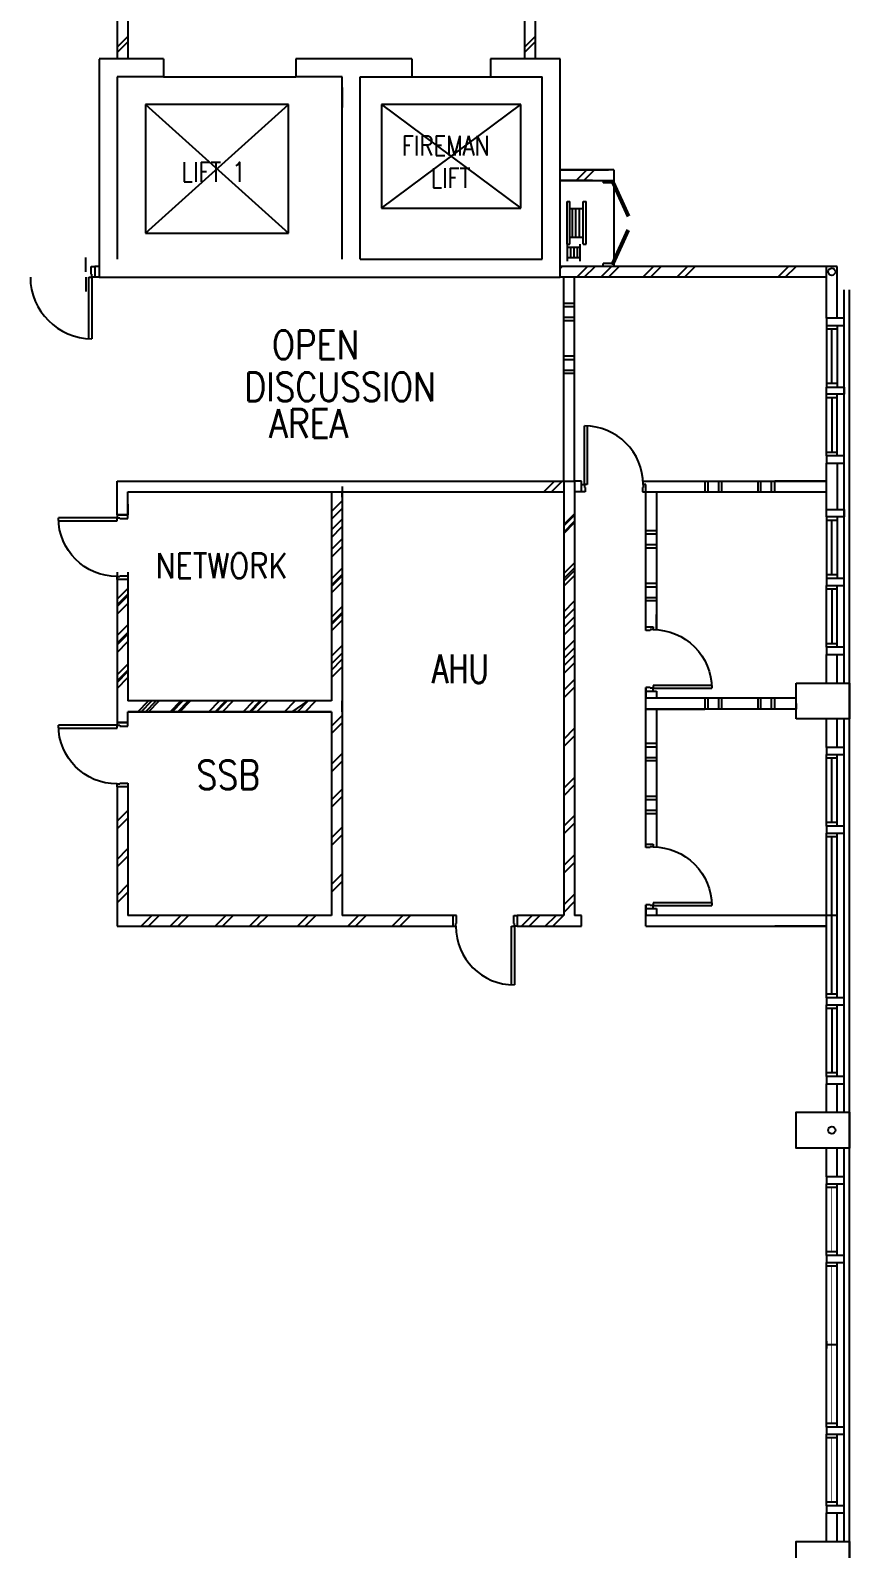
# Model space of a CAD drawing. Header units: feet. Extents: x 1670660 to 1747348, y -842699 to -759674.
# Drawn here: x 1699748 to 1711210, y -808274 to -787049 of the extents above; entities that cross this region are included whole.
import ezdxf
from ezdxf.enums import TextEntityAlignment as Align

# ---------------------------------------------------------------- set-up
doc = ezdxf.new("R2010")
doc.units = ezdxf.units.FT
doc.header["$LTSCALE"] = 13
doc.header["$MEASUREMENT"] = 0
doc.layers.get('0').update_dxf_attribs({"linetype": 'CONTINUOUS'})
for name, color, linetype in [('-FF', 240, 'CONTINUOUS'), ('-HR', 4, 'CONTINUOUS'), ('COL', 3, 'CONTINUOUS'), ('DOOR', 5, 'CONTINUOUS'), ('DR', 7, 'CONTINUOUS'), ('FITT', 5, 'CONTINUOUS'), ('hatch', 7, 'CONTINUOUS'), ('LINE', 7, 'CONTINUOUS'), ('partition', 7, 'CONTINUOUS'), ('RWDP', 145, 'CONTINUOUS'), ('T50', 4, 'CONTINUOUS'), ('WALL', 2, 'CONTINUOUS'), ('WIN', 5, 'CONTINUOUS')]:
    doc.layers.add(name, color=color, linetype=linetype)
doc.styles.add('ROMANS', font='romans')

# ---------------------------------------------------------------- blocks, each defined once
blk = doc.blocks.new('DR-900-B')
at = {"layer": 'DR'}
for p, q in [((0, 900), (-150, 900)), ((-150, 900), (-150, 860)), ((-150, 860), (-110, 860)), ((-110, 860), (-110, 850)), ((-110, 850), (0, 850)), ((0, 850), (0, 900)), ((-150, 40), (-970, 40)), ((-969, 80), (-150, 80)), ((-150, 80), (-150, 40)), ((-150, 40), (-110, 40)), ((-150, 0), (-150, 40)), ((0, 0), (-150, 0)), ((-110, 50), (0, 50)), ((-110, 40), (-110, 50)), ((0, 50), (0, 0))]:
    blk.add_line(p, q, dxfattribs=at)
blk.add_arc((-150, 40), 820, 90, 180, dxfattribs=at)
blk = doc.blocks.new('d900-1b1')
at = {"layer": 'DR'}
for p, q in [((40, 100), (40, 920)), ((80, 919), (80, 100)), ((0, 0), (0, 100)), ((0, 100), (40, 100)), ((50, 0), (0, 0)), ((80, 100), (40, 100)), ((40, 100), (40, 60)), ((40, 60), (50, 60)), ((50, 60), (50, 0)), ((860, 60), (850, 60)), ((850, 60), (850, 0)), ((850, 0), (900, 0)), ((860, 100), (860, 60)), ((900, 100), (860, 100)), ((900, 0), (900, 100))]:
    blk.add_line(p, q, dxfattribs=at)
blk.add_arc((40, 100), 820, 0, 90, dxfattribs=at)

msp = doc.modelspace()

# ---------------------------------------------------------------- linework, layer by layer
at = {"layer": '-FF', "color": 0, "ltscale": 10}
msp.add_line((1707156.2, -787587.3), (1707156.2, -788287.3), dxfattribs=at)
at = {"layer": '-HR', "color": 0}
for p, q in [((1707256.2, -790039.6), (1707256.2, -789439.6)), ((1707256.2, -789439.6), (1707296.2, -789439.6)), ((1707296.2, -790039.6), (1707296.2, -789439.6)), ((1707296.2, -789539.6), (1707481.6, -789539.6)), ((1707331.6, -789939.6), (1707331.6, -789539.6)), ((1707381.6, -789939.6), (1707381.6, -789539.6)), ((1707431.6, -789939.6), (1707431.6, -789539.6)), ((1707481.6, -790039.6), (1707481.6, -789439.6)), ((1707481.6, -789439.6), (1707521.6, -789439.6)), ((1707521.6, -790039.6), (1707521.6, -789439.6)), ((1707296.2, -789939.6), (1707481.6, -789939.6)), ((1707256.2, -790037.7), (1707256.2, -790277.7)), ((1707256.2, -790039.6), (1707296.2, -790039.6)), ((1707434.2, -790085.7), (1707256.2, -790085.7)), ((1707304.2, -790085.7), (1707304.2, -790229.7)), ((1707352.2, -790085.7), (1707352.2, -790229.7)), ((1707400.2, -790085.7), (1707400.2, -790229.7)), ((1707434.2, -790037.7), (1707434.2, -790277.7)), ((1707481.6, -790039.6), (1707521.6, -790039.6)), ((1707434.2, -790229.7), (1707256.2, -790229.7))]:
    msp.add_line(p, q, dxfattribs=at)
at = {"color": 0, "ltscale": 2}
for p, q in [((1701610.2, -787449.1), (1700710.2, -787449.1)), ((1700710.2, -787450.1), (1700710.2, -790499.1)), ((1701610.2, -787449.1), (1701610.2, -787699.1)), ((1703460.2, -787449.1), (1703460.2, -787699.1)), ((1704360.2, -787449.1), (1703460.2, -787449.1)), ((1705083.4, -787449.1), (1704360.2, -787449.1)), ((1705083.4, -787449.1), (1705083.4, -787699.1)), ((1706183.4, -787449.1), (1706183.4, -787698.8)), ((1707160.2, -787449.1), (1706183.4, -787449.1)), ((1707160.2, -790500.1), (1707160.2, -787449.1)), ((1700960.2, -787699.1), (1700960.2, -790249.1)), ((1701610.2, -787699.1), (1700960.2, -787699.1)), ((1704110.2, -787699.1), (1703460.2, -787699.1)), ((1704110.2, -790249.6), (1704110.2, -787700.1)), ((1704360.2, -787699.1), (1705083.4, -787699)), ((1704360.2, -790249.5), (1704360.2, -787700.1)), ((1706183.4, -787698.8), (1706910.3, -787698.7)), ((1706910.2, -790249.1), (1706910.3, -787698.7)), ((1701360.2, -788084.1), (1701360.2, -789884.1)), ((1703360.2, -788084.1), (1701360.2, -788084.1)), ((1703360.2, -789884.1), (1703360.2, -788084.1)), ((1704658.4, -788084.1), (1704658.4, -789534.1)), ((1706608.4, -788084.1), (1704658.4, -788084.1)), ((1706608.4, -789534.1), (1706608.4, -788084.1)), ((1704658.4, -789534.1), (1706608.4, -789534.1)), ((1701360.2, -789884.1), (1703360.2, -789884.1)), ((1704360.2, -790249.7), (1706910.2, -790249.1)), ((1700710.2, -790499.1), (1707160.2, -790500.1))]:
    msp.add_line(p, q, dxfattribs=at)
at = {"color": 0}
for p, q in [((1701610.2, -787699.1), (1703460.2, -787699.1)), ((1705083.4, -787699), (1706183.4, -787698.8)), ((1701360.2, -789884.1), (1703360.2, -788084.1)), ((1701360.2, -788084.1), (1703360.2, -789884.1)), ((1704658.4, -789534.1), (1706608.4, -788084.1)), ((1704658.4, -788084.1), (1706608.4, -789534.1)), ((1711135.2, -796174.1), (1711135.2, -790674.1)), ((1711135.2, -802174.1), (1711135.2, -796674.1)), ((1711135.2, -808174.1), (1711135.2, -802674.1))]:
    msp.add_line(p, q, dxfattribs=at)
at = {"layer": 'COL', "color": 0}
for p, q in [((1710460.2, -796674.1), (1710460.2, -796174.1)), ((1710460.2, -796174.1), (1711210.2, -796174.1)), ((1711210.2, -796174.1), (1711210.2, -796674.1)), ((1711210.2, -796674.1), (1710460.2, -796674.1))]:
    msp.add_line(p, q, dxfattribs=at)
for points in [[(1711210.2, -802674.1), (1710460.2, -802674.1), (1710460.2, -802174.1), (1711210.2, -802174.1)], [(1711210.2, -808674.1), (1710460.2, -808674.1), (1710460.2, -808174.1), (1711210.2, -808174.1)]]:
    msp.add_lwpolyline(points, close=True, dxfattribs=at)
at = {"layer": 'DOOR', "color": 0}
for p, q in [((1707910.2, -789144.1), (1707910.2, -789169.1)), ((1707760.2, -789149.1), (1707760.2, -789182.1)), ((1707885.2, -789182.1), (1707760.2, -789182.1)), ((1707910.2, -789169.1), (1707885.2, -789169.1)), ((1707885.2, -789169.1), (1707885.2, -789182.1)), ((1707889.4, -789182.9), (1707910.2, -789169.1)), ((1707889.4, -789182.9), (1708103.4, -789654.9)), ((1707910.2, -789169.1), (1708123.5, -789640)), ((1707889.4, -790305.2), (1708103.4, -789833.2)), ((1707910.2, -790319.1), (1708123.5, -789848.1)), ((1707885.2, -790306.1), (1707760.2, -790306.1)), ((1707760.2, -790349.1), (1707760.2, -790306.1)), ((1707885.2, -790319.1), (1707885.2, -790306.1)), ((1707910.2, -790319.1), (1707885.2, -790319.1)), ((1707889.4, -790305.2), (1707910.2, -790319.1))]:
    msp.add_line(p, q, dxfattribs=at)
at = {"layer": 'DR', "color": 0}
for p, q in [((1700597.7, -790459.1), (1700597.7, -790349.1)), ((1700597.7, -790349.1), (1700647.7, -790349.1)), ((1700647.7, -790349.1), (1700647.7, -790499.1)), ((1700567.7, -791358.2), (1700567.7, -790499.1)), ((1700567.7, -790499.1), (1700607.7, -790499.1)), ((1700607.7, -790459.1), (1700597.7, -790459.1)), ((1700607.7, -790499.1), (1700607.7, -790459.1)), ((1700607.7, -790499.1), (1700607.7, -791359.1)), ((1700647.7, -790499.1), (1700607.7, -790499.1))]:
    msp.add_line(p, q, dxfattribs=at)
msp.add_arc((1700607.7, -790499.1), 860, 180.00007, 270, dxfattribs=at)
at = {"layer": 'FITT', "color": 0}
for p, q in [((1700960.2, -787850.1), (1700960.2, -788126)), ((1703784.9, -787699.1), (1703554.9, -787699.1)), ((1704110.2, -787850.1), (1704110.2, -788126)), ((1700525.3, -790424.1), (1700525.3, -790224.1)), ((1700525.3, -790499.1), (1700525.3, -790699.1))]:
    msp.add_line(p, q, dxfattribs=at)
at = {"layer": 'hatch', "color": 0}
for p, q in [((1700960.2, -787286.1), (1701110.2, -787136.1)), ((1700960.2, -787357.7), (1701110.2, -787207.7)), ((1706660.2, -787286.1), (1706810.2, -787136.1)), ((1706660.2, -787357.7), (1706810.2, -787207.7)), ((1707385.2, -789149.1), (1707535.2, -788999.1)), ((1707491.3, -789149.1), (1707641.3, -788999.1)), ((1707160.2, -790377.6), (1707188.8, -790349.1)), ((1707391.7, -790499.1), (1707541.7, -790349.1)), ((1707497.8, -790499.1), (1707647.8, -790349.1)), ((1707728, -790499.1), (1707878, -790349.1)), ((1707834.1, -790499.1), (1707984.1, -790349.1)), ((1708318, -790499.1), (1708468, -790349.1)), ((1708424.1, -790499.1), (1708574.1, -790349.1)), ((1708792.8, -790499.1), (1708942.8, -790349.1)), ((1708898.9, -790499.1), (1709048.9, -790349.1)), ((1710204.2, -790499.1), (1710354.2, -790349.1)), ((1710310.2, -790499.1), (1710460.2, -790349.1)), ((1706932.7, -793499.1), (1707082.7, -793349.1)), ((1707038.8, -793499.1), (1707188.8, -793349.1)), ((1703960.2, -793774.9), (1704110.2, -793624.9)), ((1703960.2, -793881), (1704110.2, -793731)), ((1707210.2, -793956.1), (1707360.2, -793806.1)), ((1703960.2, -794031.1), (1704110.2, -793881.1)), ((1703960.2, -794137.1), (1704110.2, -793987.1)), ((1707210.2, -793974.9), (1707360.2, -793824.9)), ((1707210.2, -794062.1), (1707360.2, -793912.1)), ((1707210.2, -794080.9), (1707360.2, -793930.9)), ((1703960.2, -794308.7), (1704110.2, -794158.7)), ((1703960.2, -794414.7), (1704110.2, -794264.7)), ((1703960.2, -794717.3), (1704110.2, -794567.3)), ((1703960.2, -794804.8), (1704110.2, -794654.8)), ((1707210.2, -794642.3), (1707360.2, -794492.3)), ((1707210.2, -794712.7), (1707360.2, -794562.7)), ((1707210.2, -794748.4), (1707360.2, -794598.4)), ((1700960.2, -795002.4), (1701110.2, -794852.4)), ((1703960.2, -794823.4), (1704110.2, -794673.4)), ((1703960.2, -794910.9), (1704110.2, -794760.9)), ((1707210.2, -794818.8), (1707360.2, -794668.8)), ((1700960.2, -795081.7), (1701110.2, -794931.7)), ((1700960.2, -795104.8), (1701110.2, -794954.8)), ((1700960.2, -795210.9), (1701110.2, -795060.9)), ((1707210.2, -795176.1), (1707360.2, -795026.1)), ((1703960.2, -795251.1), (1704110.2, -795101.1)), ((1703960.2, -795338.6), (1704110.2, -795188.6)), ((1703960.2, -795357.1), (1704110.2, -795207.1)), ((1703960.2, -795444.6), (1704110.2, -795294.6)), ((1707210.2, -795282.1), (1707360.2, -795132.1)), ((1707210.2, -795399), (1707360.2, -795249)), ((1700960.2, -795509.4), (1701110.2, -795359.4)), ((1700960.2, -795615.5), (1701110.2, -795465.5)), ((1700960.2, -795638.6), (1701110.2, -795488.6)), ((1707210.2, -795505), (1707360.2, -795355)), ((1700960.2, -795744.6), (1701110.2, -795594.6)), ((1703960.2, -795799.5), (1704110.2, -795649.5)), ((1707210.2, -795724.5), (1707360.2, -795574.5)), ((1707210.2, -795830.6), (1707360.2, -795680.6)), ((1700960.2, -796057.9), (1701110.2, -795907.9)), ((1703960.2, -795905.6), (1704110.2, -795755.6)), ((1703960.2, -795991.8), (1704110.2, -795841.8)), ((1707210.2, -795932.7), (1707360.2, -795782.7)), ((1707210.2, -796038.8), (1707360.2, -795888.8)), ((1700960.2, -796141.8), (1701110.2, -795991.8)), ((1700960.2, -796163.9), (1701110.2, -796013.9)), ((1700960.2, -796247.9), (1701110.2, -796097.9)), ((1703960.2, -796097.9), (1704110.2, -795947.9)), ((1707210.2, -796273.5), (1707360.2, -796123.5)), ((1707210.2, -796379.6), (1707360.2, -796229.6)), ((1701251.8, -796574.1), (1701401.8, -796424.1)), ((1701296.3, -796574.1), (1701446.3, -796424.1)), ((1701357.9, -796574.1), (1701507.9, -796424.1)), ((1701402.3, -796574.1), (1701552.3, -796424.1)), ((1701704.8, -796574.1), (1701854.8, -796424.1)), ((1701732.8, -796574.1), (1701882.8, -796424.1)), ((1701810.9, -796574.1), (1701960.9, -796424.1)), ((1701838.9, -796574.1), (1701988.9, -796424.1)), ((1702243.6, -796574.1), (1702393.6, -796424.1)), ((1702331.5, -796574.1), (1702481.5, -796424.1)), ((1702349.7, -796574.1), (1702499.7, -796424.1)), ((1702437.5, -796574.1), (1702587.5, -796424.1)), ((1702724.6, -796574.1), (1702874.6, -796424.1)), ((1702812.5, -796574.1), (1702962.5, -796424.1)), ((1702830.7, -796574.1), (1702980.7, -796424.1)), ((1702918.5, -796574.1), (1703068.5, -796424.1)), ((1703302.7, -796574.1), (1703452.7, -796424.1)), ((1703408.8, -796574.1), (1703633.8, -796424.1)), ((1703484.4, -796574.1), (1703634.4, -796424.1)), ((1703590.4, -796574.1), (1703740.4, -796424.1)), ((1703960.2, -796774.9), (1704110.2, -796624.9)), ((1703960.2, -796881), (1704110.2, -796731)), ((1707210.2, -796956.1), (1707360.2, -796806.1)), ((1707210.2, -797062.1), (1707360.2, -796912.1)), ((1703960.2, -797308.7), (1704110.2, -797158.7)), ((1703960.2, -797414.7), (1704110.2, -797264.7)), ((1707210.2, -797642.3), (1707360.2, -797492.3)), ((1707210.2, -797748.4), (1707360.2, -797598.4)), ((1703960.2, -797804.8), (1704110.2, -797654.8)), ((1703960.2, -797910.9), (1704110.2, -797760.9)), ((1700960.2, -798104.8), (1701110.2, -797954.8)), ((1707210.2, -798176.1), (1707360.2, -798026.1)), ((1700960.2, -798210.9), (1701110.2, -798060.9)), ((1703960.2, -798338.6), (1704110.2, -798188.6)), ((1707210.2, -798282.1), (1707360.2, -798132.1)), ((1703960.2, -798444.6), (1704110.2, -798294.6)), ((1700960.2, -798638.6), (1701110.2, -798488.6)), ((1700960.2, -798744.6), (1701110.2, -798594.6)), ((1707210.2, -798724.5), (1707360.2, -798574.5)), ((1707210.2, -798830.6), (1707360.2, -798680.6)), ((1703960.2, -798991.8), (1704110.2, -798841.8)), ((1700960.2, -799141.8), (1701110.2, -798991.8)), ((1700960.2, -799247.9), (1701110.2, -799097.9)), ((1703960.2, -799097.9), (1704110.2, -798947.9)), ((1707210.2, -799273.5), (1707360.2, -799123.5)), ((1707210.2, -799379.6), (1707360.2, -799229.6)), ((1701296.3, -799574.1), (1701446.3, -799424.1)), ((1701402.3, -799574.1), (1701552.3, -799424.1)), ((1701704.8, -799574.1), (1701854.8, -799424.1)), ((1701810.9, -799574.1), (1701960.9, -799424.1)), ((1702331.5, -799574.1), (1702481.5, -799424.1)), ((1702437.5, -799574.1), (1702587.5, -799424.1)), ((1702812.5, -799574.1), (1702962.5, -799424.1)), ((1702918.5, -799574.1), (1703068.5, -799424.1)), ((1703484.4, -799574.1), (1703634.4, -799424.1)), ((1703590.4, -799574.1), (1703740.4, -799424.1)), ((1704190.2, -799574.1), (1704340.2, -799424.1)), ((1704296.3, -799574.1), (1704446.3, -799424.1)), ((1704808.8, -799574.1), (1704958.8, -799424.1)), ((1704914.9, -799574.1), (1705064.9, -799424.1)), ((1706618.4, -799574.1), (1706768.4, -799424.1)), ((1706724.4, -799574.1), (1706874.4, -799424.1)), ((1706952.6, -799574.1), (1707102.6, -799424.1)), ((1707058.6, -799574.1), (1707208.6, -799424.1))]:
    msp.add_line(p, q, dxfattribs=at)
at = {"layer": 'LINE', "color": 0}
msp.add_line((1711210.2, -814174.1), (1711210.2, -790674.1), dxfattribs=at)
at = {"layer": 'partition', "color": 0}
msp.add_line((1710885.2, -805374.1), (1710885.2, -805474.1), dxfattribs=at)
at = {"layer": 'RWDP', "color": 0}
for centre in [(1710960.2, -790424.1), (1710960.2, -802424.1)]:
    msp.add_circle(centre, 50, dxfattribs=at)
at = {"layer": 'WALL', "color": 0}
for p, q in [((1700960.2, -784674.1), (1700960.2, -787449.1)), ((1701110.2, -784674.1), (1701110.2, -787449.1)), ((1706660.2, -786874.1), (1706660.2, -787449.1)), ((1706810.2, -786874.1), (1706810.2, -787449.1)), ((1707910.2, -788999.1), (1707160.2, -788999.1)), ((1707160.2, -788999.1), (1707835.2, -788999.1)), ((1707910.2, -788999.1), (1707910.2, -789149.1)), ((1707160.2, -789149.1), (1707910.2, -789149.1)), ((1707610.2, -789149.1), (1707160.2, -789149.1)), ((1700710.2, -790349.1), (1700647.7, -790349.1)), ((1710198.5, -790349.1), (1707160.2, -790349.1)), ((1711035.2, -790349.1), (1710014.7, -790349.1)), ((1710885.2, -791074.1), (1710885.2, -790349.1)), ((1711035.2, -791074.1), (1711035.2, -790349.1)), ((1700710.2, -790499.1), (1700647.7, -790499.1)), ((1710014.7, -790499.1), (1707160.2, -790499.1)), ((1707210.2, -793349.1), (1707210.2, -790499.1)), ((1709114.7, -790499.1), (1707360.2, -790499.1)), ((1707360.2, -793349.1), (1707360.2, -790499.1)), ((1707360.2, -792339), (1707360.2, -790499.1)), ((1710885.2, -790499.1), (1710014.7, -790499.1)), ((1710885.2, -790499.1), (1710014.7, -790499.1)), ((1707360.2, -790866.6), (1707210.2, -790866.6)), ((1707210.2, -790910.6), (1707360.2, -790910.6)), ((1707360.2, -790910.6), (1707360.2, -790866.6)), ((1707210.2, -791060.6), (1707360.2, -791060.6)), ((1707210.2, -791104.2), (1707309, -791104.2)), ((1707210.2, -791104.2), (1707360.2, -791104.2)), ((1711135.2, -791074.1), (1710885.2, -791074.1)), ((1710885.2, -791074.1), (1710885.2, -791174.1)), ((1710885.2, -791174.1), (1711135.2, -791174.1)), ((1711135.2, -791174.1), (1711135.2, -791074.1)), ((1707360.2, -791605.4), (1707210.2, -791605.4)), ((1707210.2, -791649.4), (1707360.2, -791649.4)), ((1707360.2, -791649.4), (1707360.2, -791605.4)), ((1707210.2, -791799.4), (1707360.2, -791799.4)), ((1707210.2, -791842.9), (1707296.2, -791842.9)), ((1707210.2, -791842.9), (1707360.2, -791842.9)), ((1710885.2, -792136.6), (1710885.2, -792036.6)), ((1710885.2, -792036.6), (1711135.2, -792036.6)), ((1711135.2, -792036.6), (1711135.2, -792136.6)), ((1711135.2, -792136.6), (1710885.2, -792136.6)), ((1711135.2, -792999.1), (1710885.2, -792999.1)), ((1710885.2, -792999.1), (1710885.2, -793099.1)), ((1710885.2, -793749.1), (1710885.2, -793099.1)), ((1710885.2, -793099.1), (1711135.2, -793099.1)), ((1711035.2, -793099.1), (1711035.2, -793749.1)), ((1711135.2, -793099.1), (1711135.2, -792999.1)), ((1700960.2, -793824.1), (1700960.2, -793349.1)), ((1700960.2, -793349.1), (1707360.2, -793349.1)), ((1707210.2, -793349.1), (1707210.2, -796424.1)), ((1707360.2, -793349.1), (1707360.2, -796574.1)), ((1707360.2, -793349.1), (1707360.2, -799424.1)), ((1707460.2, -793349.1), (1707360.2, -793349.1)), ((1707460.2, -793499.1), (1707460.2, -793349.1)), ((1708318.7, -793349.1), (1710885.2, -793349.1)), ((1709185.1, -793349.1), (1709185.1, -793499.1)), ((1709229.1, -793499.1), (1709229.1, -793349.1)), ((1709379.1, -793499.1), (1709379.1, -793349.1)), ((1709422.6, -793499.1), (1709422.6, -793349.1)), ((1709923.8, -793349.1), (1709923.8, -793499.1)), ((1709967.8, -793499.1), (1709967.8, -793349.1)), ((1710117.8, -793499.1), (1710117.8, -793349.1)), ((1710161.4, -793499.1), (1710161.4, -793349.1)), ((1710885.2, -793349.1), (1710161.4, -793349.1)), ((1710885.2, -793349.1), (1710885.2, -793349.1)), ((1701110.2, -793724.1), (1701110.2, -793499.1)), ((1701110.2, -793499.1), (1706810.2, -793499.1)), ((1701210.2, -793499.1), (1706810.2, -793499.1)), ((1703960.2, -793499.1), (1703960.2, -796424.1)), ((1703960.2, -793574.1), (1703960.2, -796424.1)), ((1704110.2, -793424.1), (1704110.2, -793574.1)), ((1704110.2, -793424.1), (1704110.2, -793574.1)), ((1704110.2, -793574.1), (1704110.2, -793499.1)), ((1704110.2, -793499.1), (1704110.2, -796424.1)), ((1704110.2, -793574.1), (1704110.2, -796424.1)), ((1706810.2, -793499.1), (1707210.2, -793499.1)), ((1707210.2, -793499.1), (1707210.2, -799424.1)), ((1707210.2, -793574.1), (1707210.2, -796424.1)), ((1707460.2, -793499.1), (1707360.2, -793499.1)), ((1708360.2, -793499.1), (1710885.2, -793499.1)), ((1708360.2, -795386.6), (1708360.2, -793499.1)), ((1709422.6, -793499.1), (1709422.6, -793400.3)), ((1710161.4, -793499.1), (1710161.4, -793413.1)), ((1701110.2, -793674.1), (1701110.2, -793824.1)), ((1701110.2, -793824.1), (1701110.2, -793674.1)), ((1701110.2, -793674.1), (1701110.2, -793824.1)), ((1710885.2, -793849.1), (1710885.2, -793749.1)), ((1710885.2, -793749.1), (1711135.2, -793749.1)), ((1711135.2, -793749.1), (1711135.2, -793849.1)), ((1700960.2, -793824.1), (1701110.2, -793824.1)), ((1711135.2, -793849.1), (1710885.2, -793849.1)), ((1708510.2, -794044.2), (1708360.2, -794044.2)), ((1708360.2, -794088.2), (1708510.2, -794088.2)), ((1708360.2, -794238.2), (1708510.2, -794238.2)), ((1708360.2, -794281.7), (1708459, -794281.7)), ((1708360.2, -794281.7), (1708510.2, -794281.7)), ((1700960.2, -794624.1), (1700960.2, -796424.1)), ((1701110.2, -794624.1), (1701110.2, -796424.1)), ((1700960.2, -794724.1), (1700960.2, -796724.1)), ((1701110.2, -794724.1), (1701110.2, -796424.1)), ((1708510.2, -794783), (1708360.2, -794783)), ((1708360.2, -794827), (1708510.2, -794827)), ((1711135.2, -794711.6), (1710885.2, -794711.6)), ((1710885.2, -794711.6), (1710885.2, -794811.6)), ((1710885.2, -794811.6), (1711135.2, -794811.6)), ((1711135.2, -794811.6), (1711135.2, -794711.6)), ((1708360.2, -794977), (1708510.2, -794977)), ((1708360.2, -795020.5), (1708510.2, -795020.5)), ((1711135.2, -795674.1), (1710885.2, -795674.1)), ((1710885.2, -795674.1), (1710885.2, -795774.1)), ((1711135.2, -795774.1), (1711135.2, -795674.1)), ((1710885.2, -796174.1), (1710885.2, -795774.1)), ((1710885.2, -795774.1), (1711135.2, -795774.1)), ((1711035.2, -796174.1), (1711035.2, -795774.1)), ((1708360.2, -798424.1), (1708360.2, -796236.6)), ((1708360.2, -796386.6), (1708360.2, -796236.6)), ((1708360.2, -796286.6), (1708510.2, -796286.6)), ((1708360.2, -796286.6), (1708360.2, -796386.6)), ((1708510.2, -796286.6), (1708510.2, -796386.6)), ((1703960.2, -796424.1), (1701110.2, -796424.1)), ((1703960.2, -796424.1), (1701110.2, -796424.1)), ((1701110.2, -796574.1), (1703960.2, -796574.1)), ((1703960.2, -796574.1), (1701110.2, -796574.1)), ((1701110.2, -796724.1), (1701110.2, -796574.1)), ((1703960.2, -796574.1), (1703960.2, -799424.1)), ((1704110.2, -796424.1), (1704110.2, -796574.1)), ((1704110.2, -796424.1), (1704110.2, -796574.1)), ((1704110.2, -796574.1), (1704110.2, -796424.1)), ((1704110.2, -796574.1), (1704110.2, -799424.1)), ((1707210.2, -796574.1), (1707210.2, -799424.1)), ((1710460.2, -796386.6), (1708360.2, -796386.6)), ((1710460.2, -796536.6), (1708360.2, -796536.6)), ((1708360.2, -796536.6), (1709185.1, -796536.6)), ((1709185.1, -796386.6), (1709185.1, -796536.6)), ((1709229.1, -796536.6), (1709229.1, -796386.6)), ((1709379.1, -796536.6), (1709379.1, -796386.6)), ((1709422.6, -796536.6), (1709422.6, -796386.6)), ((1709422.6, -796536.6), (1709422.6, -796437.8)), ((1709923.8, -796386.6), (1709923.8, -796536.6)), ((1709967.8, -796536.6), (1709967.8, -796386.6)), ((1710117.8, -796536.6), (1710117.8, -796386.6)), ((1710161.4, -796536.6), (1710161.4, -796386.6)), ((1710161.4, -796536.6), (1710161.4, -796450.6)), ((1710460.2, -796461.6), (1710460.2, -796386.6)), ((1710460.2, -796461.6), (1710460.2, -796536.6)), ((1700960.2, -796724.1), (1701110.2, -796724.1)), ((1710885.2, -797074.1), (1710885.2, -796674.1)), ((1711035.2, -797074.1), (1711035.2, -796674.1)), ((1708510.2, -797019.3), (1708360.2, -797019.3)), ((1708360.2, -797063.3), (1708510.2, -797063.3)), ((1711135.2, -797074.1), (1710885.2, -797074.1)), ((1710885.2, -797074.1), (1710885.2, -797174.1)), ((1710885.2, -797174.1), (1711135.2, -797174.1)), ((1711135.2, -797174.1), (1711135.2, -797074.1)), ((1708360.2, -797213.3), (1708510.2, -797213.3)), ((1708360.2, -797256.9), (1708459, -797256.9)), ((1708360.2, -797256.9), (1708510.2, -797256.9)), ((1700960.2, -797624.1), (1700960.2, -799574.1)), ((1701110.2, -797624.1), (1701110.2, -799424.1)), ((1708510.2, -797758.1), (1708360.2, -797758.1)), ((1708360.2, -797802.1), (1708510.2, -797802.1)), ((1708360.2, -797952.1), (1708510.2, -797952.1)), ((1708360.2, -797995.6), (1708510.2, -797995.6)), ((1711135.2, -798174.1), (1710885.2, -798174.1)), ((1710885.2, -798174.1), (1710885.2, -798274.1)), ((1711135.2, -798274.1), (1711135.2, -798174.1)), ((1710885.2, -798274.1), (1711135.2, -798274.1)), ((1708360.2, -799424.1), (1708360.2, -799274.1)), ((1708360.2, -799324.1), (1708510.2, -799324.1)), ((1708360.2, -799324.1), (1708360.2, -799424.1)), ((1708510.2, -799324.1), (1708510.2, -799424.1)), ((1703960.2, -799424.1), (1701110.2, -799424.1)), ((1705660.2, -799424.1), (1704110.2, -799424.1)), ((1707210.2, -799424.1), (1706560.2, -799424.1)), ((1707460.2, -799424.1), (1707360.2, -799424.1)), ((1707460.2, -799574.1), (1707460.2, -799424.1)), ((1710885.2, -799424.1), (1708360.2, -799424.1)), ((1708360.2, -799574.1), (1708360.2, -799424.1)), ((1710885.2, -799424.1), (1710161.4, -799424.1)), ((1700960.2, -799574.1), (1705660.2, -799574.1)), ((1706560.2, -799574.1), (1707460.2, -799574.1)), ((1708360.2, -799574.1), (1710885.2, -799574.1)), ((1708360.2, -799574.1), (1709185.1, -799574.1)), ((1709185.1, -799574.1), (1709185.1, -799574.1)), ((1710885.2, -799574.1), (1710161.4, -799574.1)), ((1711135.2, -800574.1), (1710885.2, -800574.1)), ((1710885.2, -800574.1), (1710885.2, -800674.1)), ((1711135.2, -800674.1), (1711135.2, -800574.1)), ((1710885.2, -800674.1), (1711135.2, -800674.1)), ((1711135.2, -801674.1), (1710885.2, -801674.1)), ((1710885.2, -801674.1), (1710885.2, -801774.1)), ((1710885.2, -802174.1), (1710885.2, -801774.1)), ((1710885.2, -801774.1), (1711135.2, -801774.1)), ((1711035.2, -802174.1), (1711035.2, -801774.1)), ((1711135.2, -801774.1), (1711135.2, -801674.1)), ((1710885.2, -803074.1), (1710885.2, -802674.1)), ((1711035.2, -803074.1), (1711035.2, -802674.1)), ((1710885.2, -808174.1), (1710885.2, -807774.1)), ((1711035.2, -808174.1), (1711035.2, -807774.1))]:
    msp.add_line(p, q, dxfattribs=at)
at = {"layer": 'WALL', "color": 0, "linetype": 'Continuous'}
for p, q in [((1708360.2, -793499.1), (1708510.2, -793499.1)), ((1708510.2, -793499.1), (1708510.2, -795428.1)), ((1708510.2, -793949), (1708510.2, -794237.7)), ((1708510.2, -795428.1), (1708510.2, -795214)), ((1708360.2, -796536.6), (1708510.2, -796536.6)), ((1708510.2, -796536.6), (1708510.2, -798465.6)), ((1708510.2, -796536.6), (1708510.2, -796825.3)), ((1710885.2, -800031.1), (1710885.2, -799574.1))]:
    msp.add_line(p, q, dxfattribs=at)
at = {"layer": 'WALL', "color": 0}
for points in [[(1711135.2, -803074.1), (1710885.2, -803074.1), (1710885.2, -803174.1), (1711135.2, -803174.1)], [(1711135.2, -804174.1), (1710885.2, -804174.1), (1710885.2, -804274.1), (1711135.2, -804274.1)], [(1711135.2, -806574.1), (1710885.2, -806574.1), (1710885.2, -806674.1), (1711135.2, -806674.1)], [(1711135.2, -807674.1), (1710885.2, -807674.1), (1710885.2, -807774.1), (1711135.2, -807774.1)]]:
    msp.add_lwpolyline(points, close=True, dxfattribs=at)
at = {"layer": 'WIN', "color": 0}
for p, q in [((1707910.2, -789149.1), (1707910.2, -790349.1)), ((1710885.2, -791174.1), (1710885.2, -792036.6)), ((1711035.2, -791224.1), (1710885.2, -791224.1)), ((1710960.2, -791986.6), (1710960.2, -791224.1)), ((1711035.2, -791174.1), (1711035.2, -792036.6)), ((1711035.2, -791986.6), (1710885.2, -791986.6)), ((1710885.2, -792999.1), (1710885.2, -792136.6)), ((1711035.2, -792186.6), (1710885.2, -792186.6)), ((1710960.2, -792186.6), (1710960.2, -792949.1)), ((1711035.2, -792999.1), (1711035.2, -792136.6)), ((1711035.2, -792949.1), (1710885.2, -792949.1)), ((1710885.2, -793849.1), (1710885.2, -794711.6)), ((1711035.2, -793899.1), (1710885.2, -793899.1)), ((1710960.2, -794661.6), (1710960.2, -793899.1)), ((1711035.2, -793849.1), (1711035.2, -794711.6)), ((1711035.2, -794661.6), (1710885.2, -794661.6)), ((1710885.2, -795674.1), (1710885.2, -794811.6)), ((1711035.2, -794861.6), (1710885.2, -794861.6)), ((1710960.2, -794861.6), (1710960.2, -795624.1)), ((1711035.2, -795674.1), (1711035.2, -794811.6)), ((1711035.2, -795624.1), (1710885.2, -795624.1)), ((1710885.2, -798174.1), (1710885.2, -797174.1)), ((1711035.2, -798174.1), (1711035.2, -797174.1)), ((1711035.2, -797224.1), (1710885.2, -797224.1)), ((1710960.2, -798124.1), (1710960.2, -797224.1)), ((1711035.2, -798124.1), (1710885.2, -798124.1)), ((1710885.2, -800574.1), (1710885.2, -798274.1)), ((1711035.2, -798324.1), (1710885.2, -798324.1)), ((1710960.2, -800524.1), (1710960.2, -798324.1)), ((1711035.2, -800574.1), (1711035.2, -798274.1)), ((1711035.2, -799424.1), (1710885.2, -799424.1)), ((1711035.2, -800524.1), (1710885.2, -800524.1)), ((1710885.2, -801674.1), (1710885.2, -800674.1)), ((1711035.2, -800724.1), (1710885.2, -800724.1)), ((1710960.2, -800724.1), (1710960.2, -801624.1)), ((1711035.2, -801674.1), (1711035.2, -800674.1)), ((1711035.2, -801624.1), (1710885.2, -801624.1)), ((1710885.2, -804174.1), (1710885.2, -803174.1)), ((1711035.2, -803224.1), (1710885.2, -803224.1)), ((1711035.2, -804174.1), (1711035.2, -803174.1)), ((1711035.2, -804124.1), (1710885.2, -804124.1)), ((1710885.2, -806574.1), (1710885.2, -804274.1)), ((1711035.2, -804324.1), (1710885.2, -804324.1)), ((1711035.2, -806574.1), (1711035.2, -804274.1)), ((1711035.2, -805424.1), (1710885.2, -805424.1)), ((1711035.2, -806524.1), (1710885.2, -806524.1)), ((1710885.2, -807674.1), (1710885.2, -806674.1)), ((1711035.2, -806724.1), (1710885.2, -806724.1)), ((1711035.2, -807674.1), (1711035.2, -806674.1)), ((1711035.2, -807624.1), (1710885.2, -807624.1))]:
    msp.add_line(p, q, dxfattribs=at)
at = {"layer": 'WIN', "color": 0, "const_width": 10, "flags": 128}
for points in [[(1710960.2, -804124.1), (1710960.2, -803224.1)], [(1710960.2, -806524.1), (1710960.2, -804324.1)], [(1710960.2, -806724.1), (1710960.2, -807624.1)]]:
    msp.add_lwpolyline(points, dxfattribs=at)

# ---------------------------------------------------------------- block references
at = {"layer": 'DR', "color": 0, "rotation": 359.9999999466392}
msp.add_blockref('d900-1b1', (1707460.2, -793499.1), dxfattribs=at)
at = {"layer": 'DR', "color": 0, "xscale": -1, "rotation": 270.0000000533608}
for p in [(1708360.2, -796286.6), (1708360.2, -799324.1)]:
    msp.add_blockref('d900-1b1', p, dxfattribs=at)
at = {"layer": 'WALL', "color": 0, "xscale": -1, "rotation": 180}
for p in [(1701110.2, -793824.1), (1701110.2, -796724.1)]:
    msp.add_blockref('DR-900-B', p, dxfattribs=at)
at = {"layer": 'WALL', "color": 0, "rotation": 90}
msp.add_blockref('DR-900-B', (1706560.2, -799424.1), dxfattribs=at)

# ---------------------------------------------------------------- texts
at = {"color": 0, "ltscale": 10, "style": 'ROMANS', "width": 0.8}
for s, p in [('FIREMAN', (1704944.8, -788799.8)), ('LIFT 1', (1701862.8, -789165.2)), ('LIFT ', (1705348.4, -789249.9))]:
    msp.add_text(s, height=275, dxfattribs=at).set_placement(p)
at = {"layer": 'T50', "color": 0, "style": 'ROMANS', "width": 0.85}
for s, height, p in [('OPEN', 400, (1703127.7, -791643.9)), ('DISCUSSION', 400, (1702742, -792231.1)), ('AREA', 400, (1703089.4, -792745.1)), ('NETWORK', 350, (1701497.2, -794708.8)), ('SSB', 400, (1702072.7, -797657.3))]:
    msp.add_text(s, height=height, dxfattribs=at).set_placement(p)
at = {"layer": 'T50', "color": 0, "style": 'ROMANS', "width": 0.75}
msp.add_text('AHU', height=400, dxfattribs=at).set_placement((1705763.4, -795974.4), align=Align.MIDDLE_CENTER)

doc.saveas('drawing.dxf')
